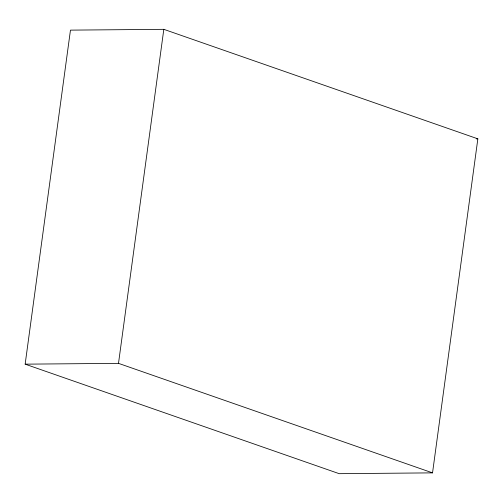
<?xml version="1.0" encoding="UTF-8"?>
<svg xmlns="http://www.w3.org/2000/svg" width="503" height="503" viewBox="0 0 503 503"><rect width="100%" height="100%" fill="white"/><g stroke="black" fill="none" stroke-linecap="round" stroke-linejoin="round"><path stroke-width="0.75" d="M25.15 364.159L70.464 30.13L163.815 29.325L477.85 138.841L432.536 472.87L339.185 473.675L25.15 364.159L118.501 363.355L432.536 472.87M118.501 363.355L163.815 29.325M476.278 138.853L477.85 138.841"/></g></svg>
